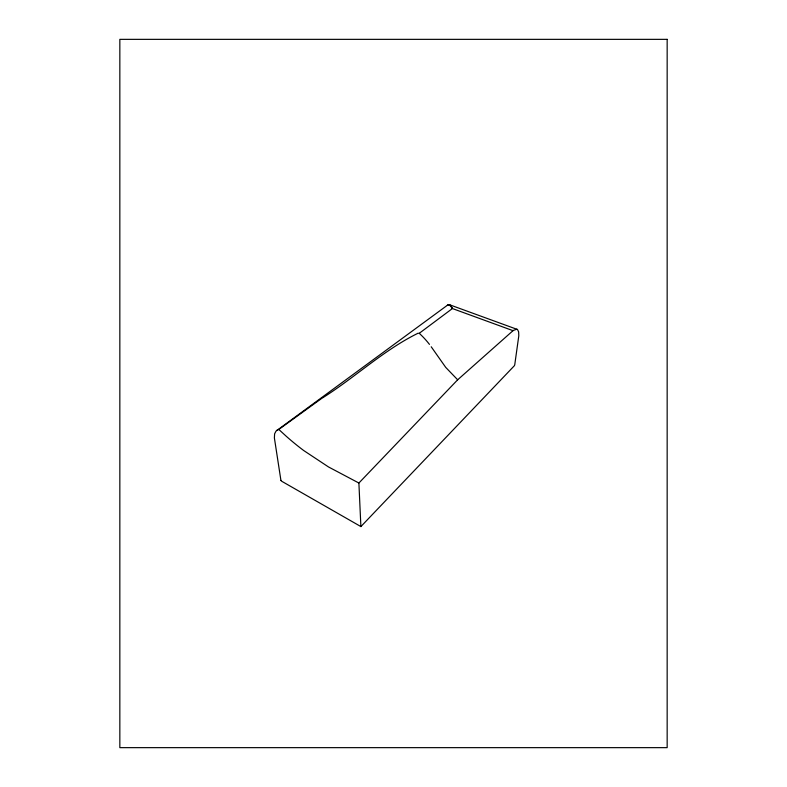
<?xml version="1.0" encoding="UTF-8"?>
<svg xmlns="http://www.w3.org/2000/svg" width="787" height="787" viewBox="0 0 787 787"><rect width="100%" height="100%" fill="white"/><g stroke="black" fill="none" stroke-linecap="round" stroke-linejoin="round"><path stroke-width="1.18" d="M280.92 480.395A4.004 4.004 0 0 0 281.579 481.191L360.889 526.572L514.295 365.798A4.692 4.692 0 0 0 514.747 364.774L518.8 335.783L518.633 331.829L517.482 329.497L449.948 304.894A2.774 2.774 0 0 0 447.37 305.267L276.07 431.06L274.614 433.824L274.388 437.946L280.92 480.395M360.889 526.572L358.892 483.031L457.66 379.796L513.301 330.422L516.902 329.182M419.264 333.295L452.407 308.543L513.026 330.668M276.827 430.371A5.873 5.873 0 0 1 278.814 429.456L321.558 398.517C354.366 378.094 383.338 350.205 418.231 333.137M447.37 305.258L447.655 305.071A1.623 1.623 0 0 1 448.551 304.884L450.508 305.946L452.407 308.543A17.462 17.462 0 0 0 451.984 307.52L449.948 304.894M358.892 483.031L328.484 466.937L303.664 450.498A271.2 271.2 0 0 1 286.183 436.205L278.814 429.456M457.66 379.796L445.688 367.342L431.217 346.772M429.456 344.381L429.112 343.949A88.616 88.616 0 0 0 419.255 333.304M667.16 39.35L119.84 39.35L119.84 747.65L667.16 747.65L667.16 39.35"/></g></svg>
